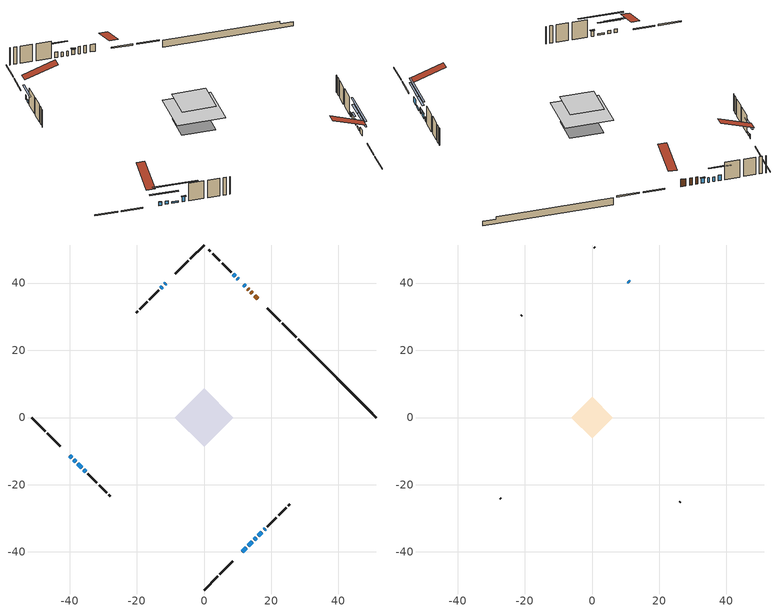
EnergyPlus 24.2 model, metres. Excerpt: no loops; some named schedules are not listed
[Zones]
conditioned space
 floor adiabatic (AdiabaticFloorConstruction): -8.69,0 0,8.69 8.69,0 0,-8.69 z3.05
 floor foundation (Slab1 construction): -5.82,0.22 -0.22,5.82 5.82,-0.22 0.22,-5.82 z-1.37
 wall outside (RimJoist1 construction): 0,-51.33 4.05,-47.27 / -51.33,0 -47.27,-4.05 / 0,51.33 -4.05,47.27 / 27.39,23.93 23.34,27.99 z0.61:0.91
 wall outside (RimJoist2 construction): 4.71,-46.62 8.55,-42.78 / -46.62,-4.71 -42.78,-8.55 / -4.71,46.62 -8.55,42.78 / 22.68,28.65 18.84,32.49 z0.61:0.91
 wall outside (AdiabaticWallConstruction 1): 15.95,35.38 15.04,36.29 / 14.38,36.95 13.93,37.4 / 13.27,38.06 12.96,38.36 z0.61:2.64
 wall outside (AdiabaticWallConstruction): 12.31,39.02 11.79,39.54 / 15.02,-36.31 15.54,-35.79 / 16.2,-35.13 17.24,-34.09 / -35.76,-15.57 -35.24,-16.09 z0.61:2.03; 11.44,-39.89 12.56,-38.77 / 9.27,42.06 8.76,42.57 z0.61:2.11; -39.89,-11.44 -39.38,-11.95 z0.61:1.6; -38.73,-12.6 -38.22,-13.1 z0.61:1.5; -11.44,39.89 -11.72,39.61 / 17.9,-33.43 18.17,-33.15 / 10.2,41.13 9.92,41.41 z0.61:1.83; 13.21,-38.12 14.36,-36.96 / -37.57,-13.76 -36.42,-14.91 z0.61:1.09; -12.37,38.95 -12.88,38.45 z0.61:1.4
 wall outside (Wall1 construction): 18.83,-32.5 21.56,-29.77 / -34.58,-16.75 -31.85,-19.48 / -13.53,37.79 -16.27,35.06 / 8.11,43.22 5.37,45.95 z0.61:5.49
 wall outside (Wall2 construction): 22.22,-29.11 24.4,-26.93 / -31.19,-20.14 -29.01,-22.32 / -16.92,34.41 -19.1,32.22 / 4.72,46.61 2.54,48.79 z0.61:5.49
 wall outside (Wall3 construction): 25.06,-26.27 25.53,-25.8 / -28.35,-22.97 -27.89,-23.44 / -19.76,31.57 -20.23,31.1 / 1.88,49.45 1.41,49.92 z0.61:5.49
 wall foundation (FoundationWall1 construction): 28.05,23.28,-1.37 28.05,23.28,0.61 49,2.33,0.61 49,2.33,-0.13 51.33,0,-0.13 51.33,0,-1.37
 window (WindowConstruction): 12.31,39.02 11.79,39.54 z0.61:2.03
 window (WindowConstruction 6): 11.44,-39.89 12.55,-38.77 z0.61:2.11
 window (WindowConstruction 7): -39.89,-11.44 -39.38,-11.94 z0.61:1.6
 window (WindowConstruction 8): -38.73,-12.6 -38.22,-13.1 z0.61:1.5
 window (WindowConstruction 11): -11.44,39.89 -11.72,39.61 z0.61:1.83
 window (WindowConstruction 12): 13.21,-38.12 14.36,-36.97 z0.61:1.09
 window (WindowConstruction 13): -37.57,-13.76 -36.42,-14.91 z0.61:1.09
 window (WindowConstruction 1): 15.02,-36.31 15.54,-35.79 z0.61:2.03
 window (WindowConstruction 2): 16.2,-35.13 17.24,-34.09 z0.61:2.03
 window (WindowConstruction 3): -35.76,-15.57 -35.24,-16.09 z0.61:2.03
 window (WindowConstruction 9): 17.9,-33.43 18.17,-33.15 z0.61:1.83
 window (WindowConstruction 10): 10.2,41.13 9.92,41.41 z0.61:1.83
 window (WindowConstruction 4): 9.26,42.06 8.76,42.57 z0.61:2.11
 window (WindowConstruction 5): -12.38,38.95 -12.88,38.45 z0.61:1.4
 door (Door): 15.95,35.38 15.04,36.29 z0.61:2.64
 door (Door 1): 14.38,36.95 13.93,37.4 z0.61:2.64
 door (Door 2): 13.27,38.06 12.96,38.36 z0.61:2.64
 ceiling adiabatic (AdiabaticFloorConstruction): 0,-8.69 8.69,0 0,8.69 -8.69,0 z3.05
attic - vented
 floor to conditioned space (Floor1 construction Reversed): -6.14,0 0,6.14 6.14,0 0,-6.14 z5.49
 wall outside (AdiabaticWallConstruction): 11.13,40.2 10.85,40.48 z0.61:1.83
 wall outside (Wall4 construction): 26.18,-25.15 26.28,-25.05 / -27.23,-24.1 -27.13,-24.2 / -20.89,30.44 -20.98,30.35 / 0.75,50.57 0.66,50.67 z0.61:5.49
 window (WindowConstruction 14): 11.13,40.2 10.85,40.47 z0.61:1.83
 roof outside (Roof1 construction): 10.79,-40.54,5.49 4.8,-34.56,8.31 3.23,-36.14,8.31 9.21,-42.12,5.49; -40.54,-10.79,5.49 -34.56,-4.8,8.31 -36.14,-3.23,8.31 -42.12,-9.21,5.49; -10.79,40.54,5.49 -4.8,34.56,8.31 -3.23,36.14,8.31 -9.21,42.12,5.49; 16.61,34.72,5.49 10.63,28.74,8.31 12.2,27.16,8.31 18.18,33.14,5.49
shading: 11.64,39.68 12.45,38.88 12.74,39.17 11.93,39.98 z2.23; 14.34,-36.99 9.66,-41.67 9.95,-41.96 14.63,-37.28 z4.63; -37.6,-13.73 -41.67,-9.66 -41.96,-9.95 -37.89,-14.02 z4.12; -36.44,-14.89 -40.51,-10.82 -40.8,-11.11 -36.73,-15.18 z4.02; 17.85,-33.48 9.73,-41.6 10.02,-41.89 18.14,-33.77 z6.02; -32.93,-18.4 -41.05,-10.28 -41.34,-10.57 -33.22,-18.69 z6.02; 17.32,-34 13.24,-38.09 13.53,-38.38 17.61,-34.3 z4.55; 17.38,-33.94 16.06,-35.27 16.35,-35.56 17.67,-34.24 z2.23; -35.1,-16.23 -35.9,-15.43 -36.19,-15.72 -35.39,-16.52 z2.23; 6.98,44.35 11.05,40.28 11.34,40.57 7.27,44.64 z4.63; -14.66,36.67 -10.59,40.74 -10.88,41.03 -14.95,36.96 z3.92
[Building]
Building 1: Terrain=Suburbs
[Site:Location]
Quebec Intl AP_QC: Latitude {deg}=46.8; Longitude {deg}=-71.38; Time Zone {hr}=-5; Elevation {m}=74; Keep Site Location Information=Yes
[Site:GroundTemperature:Shallow]
0.0108218, -2.24938, -2.43038, -1.3578, 2.94801, 7.23376, 10.9493, 13.303, 13.5029, 11.5886, 7.96783, 3.81355
[Site:WaterMainsTemperature]
Calculation Method=Schedule; Temperature Schedule=mains temperature schedule
[Material] Roughness=Rough; Thermal Absorptance=0.9
Name | Thickness {m} | Conductivity {W/m-K} | Density {kg/m3} | Specific Heat {J/kg-K} | Solar Absorptance | Visible Absorptance
asphalt or fiberglass shingles | 0.00635 | 0.162714 | 1121.4 | 1465.45 | 0.4 | 0.4
ceiling loosefill ins | 0.0846667 | 0.0480833 | 16.02 | 1046.75 | 0.7 | 0.7
ceiling stud and cavity | 0.1397 | 0.090983 | 65.682 | 1177.47 | 0.7 | 0.7
concrete 4.0 in. | 0.1016 | 1.803125 | 2242.8 | 837.4 | 0.7 | 0.7
concrete 8.0 in. | 0.2032 | 1.803125 | 2242.8 | 837.4 | 0.7 | 0.7
door material | 0.04445 | 0.0451087 | 512.64 | 1214.23 | 0.7 | 0.7
floor covering | 0.0127 | 0.0433444 | 54.468 | 1339.84 | 0.6 | 0.6
floor rigid ins; wall rigid ins | 0.512978 | 0.029427 | 32.04 | 1214.23 | 0.7 | 0.7
floor stud and cavity | 0.1397 | 1.75129 | 37.0049 | 1207.88 | 0.7 | 0.7
furniture material conditioned space 1 | 0.1524 | 0.115458 | 640.8 | 1214.23 | 0.6 | 0.6
gypsum board | 0.0127 | 0.160291 | 801 | 837.4 | 0.6 | 0.6
gypsum board 1 | 0.0127 | 0.160291 | 801 | 837.4 | 0.7 | 0.7
osb sheathing 0.5 in. | 0.0127 | 0.115458 | 512.64 | 1214.23 | 0.7 | 0.7
osb sheathing 0.75 in. | 0.01905 | 0.115458 | 512.64 | 1214.23 | 0.7 | 0.7
osb sheathing 2.0 in. | 0.0508 | 0.115458 | 512.64 | 1214.23 | 0.7 | 0.7
rim joist rigid ins | 0.051816 | 0.029427 | 32.04 | 1214.23 | 0.7 | 0.7
rim joist stud and cavity | 0.0508 | 0.0454632 | 125.044 | 1163.47 | 0.6 | 0.6
rim joist stud and cavity 1 | 0.0508 | 0.0407728 | 125.044 | 1163.47 | 0.6 | 0.6
wall stud and cavity | 0.1397 | 0.0965188 | 139.0536 | 1170.24 | 0.7 | 0.7
wall stud and cavity 1 | 0.1397 | 0.0966364 | 139.0536 | 1170.24 | 0.7 | 0.7
wall stud and cavity 2 | 0.1397 | 0.103037 | 139.0536 | 1170.24 | 0.7 | 0.7
wall stud and cavity 3 | 0.0889 | 6.1454 | 50.32683 | 1063.81 | 0.6 | 0.6
wall stud and cavity 4 | 0.0889 | 0.380278 | 52.3479 | 1209.89 | 0.7 | 0.7
wall stud and cavity 5 | 0.0889 | 0.391764 | 83.0341 | 1211.67 | 0.7 | 0.7
wood siding | 0.0254 | 0.102417 | 544.68 | 1172.36 | 0.4 | 0.4
wood siding 1 | 0.00254 | 0.102417 | 544.68 | 1172.36 | 0.4 | 0.4
wood siding 2; wood siding 3; wood siding 4 | 0.0254 | 0.102417 | 544.68 | 1172.36 | 0.7 | 0.7
[WindowMaterial:SimpleGlazingSystem]
Name | U-Factor {W/m2-K} | Solar Heat Gain Coefficient
WindowMaterial | 2.779381 | 0.56
WindowMaterial 1 | 2.76916 | 0.51
WindowMaterial 2 | 2.78165 | 0.57
WindowMaterial 3 | 2.77314 | 0.53
WindowMaterial 4 | 2.77143 | 0.52
WindowMaterial 5 | 3.04568 | 0.44
WindowMaterial 6 | 3.05533 | 0.41
[Construction]
AdiabaticFloorConstruction: floor stud and cavity, floor rigid ins, osb sheathing 0.75 in., floor covering
AdiabaticWallConstruction: wood siding 3, wall rigid ins, wall stud and cavity 4, gypsum board
AdiabaticWallConstruction 1: wood siding 4, wall rigid ins, wall stud and cavity 4, gypsum board
Door; Door 1; Door 2: door material
Floor1 construction Reversed: gypsum board, ceiling stud and cavity, ceiling loosefill ins
FoundationWall1 construction: concrete 8.0 in., gypsum board 1
furniture construction conditioned space 1: furniture material conditioned space 1
PartitionWallConstruction: gypsum board, wall stud and cavity 5, gypsum board
RimJoist1 construction: wood siding 2, osb sheathing 2.0 in., rim joist stud and cavity
RimJoist2 construction: wood siding 2, rim joist rigid ins, osb sheathing 2.0 in., rim joist stud and cavity 1
Roof1 construction: asphalt or fiberglass shingles
Slab1 construction: concrete 4.0 in.
Wall1 construction: wood siding, osb sheathing 0.5 in., wall stud and cavity, gypsum board
Wall2 construction: wood siding, osb sheathing 0.5 in., wall stud and cavity 1, gypsum board
Wall3 construction: wood siding, osb sheathing 0.5 in., wall stud and cavity 2, gypsum board
Wall4 construction: wood siding 1, wall stud and cavity 3
WindowConstruction; WindowConstruction 1; WindowConstruction 2; WindowConstruction 3; WindowConstruction 4: WindowMaterial
WindowConstruction 10; WindowConstruction 11; WindowConstruction 14; WindowConstruction 9: WindowMaterial 5
WindowConstruction 12; WindowConstruction 13: WindowMaterial 6
WindowConstruction 5: WindowMaterial 1
WindowConstruction 6: WindowMaterial 2
WindowConstruction 7: WindowMaterial 3
WindowConstruction 8: WindowMaterial 4
[Zone] Multiplier=1; Part of Total Floor Area=Yes
Name | Volume {m3}
attic - vented | 34.5344
conditioned space | 516.2
[Space]
Name | Zone | Volume {m3}
attic - vented 1 | attic - vented | 34.5344
conditioned space 1 | conditioned space | 516.2
[ZoneInfiltration:EffectiveLeakageArea]
infil attic - vented 1: Zone or Space=attic - vented 1; Schedule=Always On Discrete; Effective Air Leakage Area {cm2}=2785.48; Stack Coefficient=0.000535326; Wind Coefficient=1.56325e-05
[ZoneMixing]
whole house fan mix: Zone or Space=attic - vented; Schedule=Always On Continuous; Design Flow Rate Calculation Method=Flow/Zone; Design Flow Rate {m3/s}=0; Source Zone or Space=conditioned space
[SurfaceProperty:ExposedFoundationPerimeter]
Slab1: Exposed Perimeter Calculation Method=TotalExposedPerimeter; Total Exposed Perimeter {m}=32.919
[InternalMass] Zone or ZoneList=conditioned space; Space or SpaceList=conditioned space 1
Name | Construction | Surface Area {m2}
furniture mass conditioned space 1 | furniture construction conditioned space 1 | 87.4118
partition wall mass | PartitionWallConstruction | 218.53
[Lights]
interior lighting: Zone or ZoneList or Space or SpaceList=conditioned space 1; Schedule=interior lighting schedule; Design Level Calculation Method=LightingLevel; Lighting Level {W}=343.2; Return Air Fraction=0; Fraction Radiant=0.6; Fraction Visible=0.2; Fraction Replaceable=1
[People]
occupants: Zone or ZoneList or Space or SpaceList=conditioned space 1; Number of People Schedule=occupants schedule; Number of People Calculation Method=People; Number of People=3; Fraction Radiant=0.314171; Sensible Heat Fraction=0.56303; Activity Level Schedule=occupants activity schedule; Carbon Dioxide Generation Rate {m3/s-W}=0; Enable ASHRAE 55 Comfort Warnings=No; Mean Radiant Temperature Calculation Type=EnclosureAveraged
[ElectricEquipment] Zone or ZoneList or Space or SpaceList=conditioned space 1; Design Level Calculation Method=EquipmentLevel
Name | Schedule | Design Level {W} | Fraction Latent | Fraction Radiant | Fraction Lost
clothes dryer | clothes dryer schedule | 140.772 | 0.015 | 0.081 | 0.85
clothes washer | clothes washer schedule | 32.1985 | 0.03 | 0.162 | 0.7
cooking range | cooking range schedule | 215.147 | 0.08 | 0.432 | 0.2
dishwasher | dishwasher schedule | 66.8632 | 0.3 | 0.18 | 0.4
fridge | fridge schedule | 72.9452 | 0 | 0.6 | 0
mech vent house fan | mech vent house fan schedule | 0 | 0 | 0 | 1
mech vent house fan cfis | mech vent house fan cfis schedule | 0 | 0 | 0 | 0
mech vent range fan 0 | mech vent range fan 0 schedule | 57 | 0 | 0 | 1
misc plug loads | misc plug loads schedule | 494.7 | 0.045 | 0.513 | 0.1
whole house fan | Always On Discrete | 0 | 0 | 0 | 1
[OtherEquipment] Zone or ZoneList or Space or SpaceList=conditioned space 1; Design Level Calculation Method=EquipmentLevel
Name | Fuel Type | Schedule | Design Level {W} | Fraction Latent | Fraction Radiant | Fraction Lost
clothes dryer 1 | Electricity | clothes dryer schedule | 0 | 0.015 | 0.081 | 0.85
cooking range 1 | Electricity | cooking range schedule | 0 | 0.08 | 0.432 | 0.2
general water use latent | None | general water use schedule | 62.594 | 1 | 0 | 0
general water use sensible | None | general water use schedule | -61.6891 | 0 | 0.6 | 0
mech vent house fan latent load | None | Always On Discrete | 0 | 1 | 0 | 0
mech vent house fan sensible load | None | Always On Discrete | 0 | 0 | 0 | 0
water heater energy adjustment1 | Electricity | Always On Discrete | 0.01 | 0 | 0 | 1
[ZoneInfiltration:DesignFlowRate] Zone or ZoneList or Space or SpaceList=conditioned space 1; Schedule=Always On Discrete; Design Flow Rate Calculation Method=Flow/Zone; Design Flow Rate {m3/s}=0
infil flow; natural vent flow; whole house fan flow
[Foundation:Kiva]
Foundation Kiva 1: Initial Indoor Air Temperature {C}=18; Wall Height Above Grade {m}=0.609996; Wall Depth Below Slab {m}=0.2032
[Foundation:Kiva:Settings]
Soil Conductivity {W/m-K}=0.849921; Soil Density {kg/m3}=1842.3; Soil Specific Heat {J/kg-K}=418.7; Ground Solar Absorptivity=0.9; Ground Thermal Absorptivity=0.9; Ground Surface Roughness {m}=0.03; Far-Field Width {m}=40; Deep-Ground Boundary Condition=ZeroFlux; Deep-Ground Depth {m}=40; Minimum Cell Dimension {m}=0.2; Maximum Cell Growth Coefficient=3; Simulation Timestep=Timestep
[Exterior:Lights]
exterior lighting: Schedule=exterior lighting schedule; Design Level {W}=75.6
[Schedule:Constant]
Name | Hourly Value
Always On Continuous; mech vent house fan schedule; mech vent house fan cfis schedule; Always On Discrete | 1
occupants activity schedule | 117.228
fridge schedule | 0
[Schedule:Week:Daily]
interior lighting schedule Week Rule - Jan1-Jan27: interior lighting schedule day, interior lighting schedule day, interior lighting schedule day, interior lighting schedule day, interior lighting schedule day, interior lighting schedule day, interior lighting schedule day, interior lighting schedule default day, interior lighting schedule default day, interior lighting schedule default day, interior lighting schedule default day, interior lighting schedule default day
interior lighting schedule Week Rule - Jan28-Feb3: interior lighting schedule day, interior lighting schedule day, interior lighting schedule day, interior lighting schedule day, interior lighting schedule day 1, interior lighting schedule day 1, interior lighting schedule day 1, interior lighting schedule default day, interior lighting schedule default day, interior lighting schedule default day, interior lighting schedule default day, interior lighting schedule default day
interior lighting schedule Week Rule - Feb4-Feb24: interior lighting schedule day 1, interior lighting schedule day 1, interior lighting schedule day 1, interior lighting schedule day 1, interior lighting schedule day 1, interior lighting schedule day 1, interior lighting schedule day 1, interior lighting schedule default day, interior lighting schedule default day, interior lighting schedule default day, interior lighting schedule default day, interior lighting schedule default day
interior lighting schedule Week Rule - Feb25-Mar3: interior lighting schedule day 1, interior lighting schedule day 1, interior lighting schedule day 1, interior lighting schedule day 1, interior lighting schedule day 2, interior lighting schedule day 2, interior lighting schedule day 2, interior lighting schedule default day, interior lighting schedule default day, interior lighting schedule default day, interior lighting schedule default day, interior lighting schedule default day
interior lighting schedule Week Rule - Mar4-Mar31: interior lighting schedule day 2, interior lighting schedule day 2, interior lighting schedule day 2, interior lighting schedule day 2, interior lighting schedule day 2, interior lighting schedule day 2, interior lighting schedule day 2, interior lighting schedule default day, interior lighting schedule default day, interior lighting schedule default day, interior lighting schedule default day, interior lighting schedule default day
interior lighting schedule Week Rule - Apr1-Apr28: interior lighting schedule day 3, interior lighting schedule day 3, interior lighting schedule day 3, interior lighting schedule day 3, interior lighting schedule day 3, interior lighting schedule day 3, interior lighting schedule day 3, interior lighting schedule default day, interior lighting schedule default day, interior lighting schedule default day, interior lighting schedule default day, interior lighting schedule default day
interior lighting schedule Week Rule - Apr29-May5: interior lighting schedule day 3, interior lighting schedule day 3, interior lighting schedule day 4, interior lighting schedule day 4, interior lighting schedule day 4, interior lighting schedule day 4, interior lighting schedule day 4, interior lighting schedule default day, interior lighting schedule default day, interior lighting schedule default day, interior lighting schedule default day, interior lighting schedule default day
interior lighting schedule Week Rule - May6-May26: interior lighting schedule day 4, interior lighting schedule day 4, interior lighting schedule day 4, interior lighting schedule day 4, interior lighting schedule day 4, interior lighting schedule day 4, interior lighting schedule day 4, interior lighting schedule default day, interior lighting schedule default day, interior lighting schedule default day, interior lighting schedule default day, interior lighting schedule default day
interior lighting schedule Week Rule - May27-Jun2: interior lighting schedule day 4, interior lighting schedule day 4, interior lighting schedule day 4, interior lighting schedule day 4, interior lighting schedule day 4, interior lighting schedule day 5, interior lighting schedule day 5, interior lighting schedule default day, interior lighting schedule default day, interior lighting schedule default day, interior lighting schedule default day, interior lighting schedule default day
interior lighting schedule Week Rule - Jun3-Jun30: interior lighting schedule day 5, interior lighting schedule day 5, interior lighting schedule day 5, interior lighting schedule day 5, interior lighting schedule day 5, interior lighting schedule day 5, interior lighting schedule day 5, interior lighting schedule default day, interior lighting schedule default day, interior lighting schedule default day, interior lighting schedule default day, interior lighting schedule default day
interior lighting schedule Week Rule - Jul1-Jul28: interior lighting schedule day 6, interior lighting schedule day 6, interior lighting schedule day 6, interior lighting schedule day 6, interior lighting schedule day 6, interior lighting schedule day 6, interior lighting schedule day 6, interior lighting schedule default day, interior lighting schedule default day, interior lighting schedule default day, interior lighting schedule default day, interior lighting schedule default day
interior lighting schedule Week Rule - Jul29-Aug4: interior lighting schedule day 6, interior lighting schedule day 6, interior lighting schedule day 6, interior lighting schedule day 7, interior lighting schedule day 7, interior lighting schedule day 7, interior lighting schedule day 7, interior lighting schedule default day, interior lighting schedule default day, interior lighting schedule default day, interior lighting schedule default day, interior lighting schedule default day
interior lighting schedule Week Rule - Aug5-Aug25: interior lighting schedule day 7, interior lighting schedule day 7, interior lighting schedule day 7, interior lighting schedule day 7, interior lighting schedule day 7, interior lighting schedule day 7, interior lighting schedule day 7, interior lighting schedule default day, interior lighting schedule default day, interior lighting schedule default day, interior lighting schedule default day, interior lighting schedule default day
interior lighting schedule Week Rule - Aug26-Sep1: interior lighting schedule day 7, interior lighting schedule day 7, interior lighting schedule day 7, interior lighting schedule day 7, interior lighting schedule day 7, interior lighting schedule day 7, interior lighting schedule day 8, interior lighting schedule default day, interior lighting schedule default day, interior lighting schedule default day, interior lighting schedule default day, interior lighting schedule default day
interior lighting schedule Week Rule - Sep2-Sep29: interior lighting schedule day 8, interior lighting schedule day 8, interior lighting schedule day 8, interior lighting schedule day 8, interior lighting schedule day 8, interior lighting schedule day 8, interior lighting schedule day 8, interior lighting schedule default day, interior lighting schedule default day, interior lighting schedule default day, interior lighting schedule default day, interior lighting schedule default day
interior lighting schedule Week Rule - Sep30-Oct6: interior lighting schedule day 8, interior lighting schedule day 9, interior lighting schedule day 9, interior lighting schedule day 9, interior lighting schedule day 9, interior lighting schedule day 9, interior lighting schedule day 9, interior lighting schedule default day, interior lighting schedule default day, interior lighting schedule default day, interior lighting schedule default day, interior lighting schedule default day
interior lighting schedule Week Rule - Oct7-Oct27: interior lighting schedule day 9, interior lighting schedule day 9, interior lighting schedule day 9, interior lighting schedule day 9, interior lighting schedule day 9, interior lighting schedule day 9, interior lighting schedule day 9, interior lighting schedule default day, interior lighting schedule default day, interior lighting schedule default day, interior lighting schedule default day, interior lighting schedule default day
interior lighting schedule Week Rule - Oct28-Nov3: interior lighting schedule day 9, interior lighting schedule day 9, interior lighting schedule day 9, interior lighting schedule day 9, interior lighting schedule day 10, interior lighting schedule day 10, interior lighting schedule day 10, interior lighting schedule default day, interior lighting schedule default day, interior lighting schedule default day, interior lighting schedule default day, interior lighting schedule default day
interior lighting schedule Week Rule - Nov4-Nov24: interior lighting schedule day 10, interior lighting schedule day 10, interior lighting schedule day 10, interior lighting schedule day 10, interior lighting schedule day 10, interior lighting schedule day 10, interior lighting schedule day 10, interior lighting schedule default day, interior lighting schedule default day, interior lighting schedule default day, interior lighting schedule default day, interior lighting schedule default day
interior lighting schedule Week Rule - Nov25-Dec1: interior lighting schedule day 10, interior lighting schedule day 10, interior lighting schedule day 10, interior lighting schedule day 10, interior lighting schedule day 10, interior lighting schedule day 10, interior lighting schedule day 11, interior lighting schedule default day, interior lighting schedule default day, interior lighting schedule default day, interior lighting schedule default day, interior lighting schedule default day
interior lighting schedule Week Rule - Dec2-Dec31: interior lighting schedule day 11, interior lighting schedule day 11, interior lighting schedule day 11, interior lighting schedule day 11, interior lighting schedule day 11, interior lighting schedule day 11, interior lighting schedule day 11, interior lighting schedule default day, interior lighting schedule default day, interior lighting schedule default day, interior lighting schedule default day, interior lighting schedule default day
occupants schedule Week Rule - Jan1-Dec31: occupants schedule day, occupants schedule day, occupants schedule day, occupants schedule day, occupants schedule day, occupants schedule day, occupants schedule day, occupants schedule default day, occupants schedule default day, occupants schedule default day, occupants schedule default day, occupants schedule default day
clothes dryer schedule Week Rule - Jan1-Dec31: clothes dryer schedule day, clothes dryer schedule day, clothes dryer schedule day, clothes dryer schedule day, clothes dryer schedule day, clothes dryer schedule day, clothes dryer schedule day, clothes dryer schedule default day, clothes dryer schedule default day, clothes dryer schedule default day, clothes dryer schedule default day, clothes dryer schedule default day
clothes washer schedule Week Rule - Jan1-Dec31: clothes washer schedule day, clothes washer schedule day, clothes washer schedule day, clothes washer schedule day, clothes washer schedule day, clothes washer schedule day, clothes washer schedule day, clothes washer schedule default day, clothes washer schedule default day, clothes washer schedule default day, clothes washer schedule default day, clothes washer schedule default day
cooking range schedule Week Rule - Jan1-Dec31: cooking range schedule day, cooking range schedule day, cooking range schedule day, cooking range schedule day, cooking range schedule day, cooking range schedule day, cooking range schedule day, cooking range schedule default day, cooking range schedule default day, cooking range schedule default day, cooking range schedule default day, cooking range schedule default day
dishwasher schedule Week Rule - Jan1-Dec31: dishwasher schedule day, dishwasher schedule day, dishwasher schedule day, dishwasher schedule day, dishwasher schedule day, dishwasher schedule day, dishwasher schedule day, dishwasher schedule default day, dishwasher schedule default day, dishwasher schedule default day, dishwasher schedule default day, dishwasher schedule default day
mech vent range fan 0 schedule Week Rule - Jan1-Dec31: mech vent range fan 0 schedule day, mech vent range fan 0 schedule day, mech vent range fan 0 schedule day, mech vent range fan 0 schedule day, mech vent range fan 0 schedule day, mech vent range fan 0 schedule day, mech vent range fan 0 schedule day, mech vent range fan 0 schedule default day, mech vent range fan 0 schedule default day, mech vent range fan 0 schedule default day, mech vent range fan 0 schedule default day, mech vent range fan 0 schedule default day
misc plug loads schedule Week Rule - Jan1-Dec31: misc plug loads schedule day, misc plug loads schedule day, misc plug loads schedule day, misc plug loads schedule day, misc plug loads schedule day, misc plug loads schedule day, misc plug loads schedule day, misc plug loads schedule default day, misc plug loads schedule default day, misc plug loads schedule default day, misc plug loads schedule default day, misc plug loads schedule default day
general water use schedule Week Rule - Jan1-Dec31: general water use schedule day, general water use schedule day, general water use schedule day, general water use schedule day, general water use schedule day, general water use schedule day, general water use schedule day, general water use schedule default day, general water use schedule default day, general water use schedule default day, general water use schedule default day, general water use schedule default day
exterior lighting schedule Week Rule - Jan1-Jan27: exterior lighting schedule day, exterior lighting schedule day, exterior lighting schedule day, exterior lighting schedule day, exterior lighting schedule day, exterior lighting schedule day, exterior lighting schedule day, exterior lighting schedule default day, exterior lighting schedule default day, exterior lighting schedule default day, exterior lighting schedule default day, exterior lighting schedule default day
exterior lighting schedule Week Rule - Jan28-Feb3: exterior lighting schedule day, exterior lighting schedule day, exterior lighting schedule day, exterior lighting schedule day, exterior lighting schedule day 1, exterior lighting schedule day 1, exterior lighting schedule day 1, exterior lighting schedule default day, exterior lighting schedule default day, exterior lighting schedule default day, exterior lighting schedule default day, exterior lighting schedule default day
exterior lighting schedule Week Rule - Feb4-Feb24: exterior lighting schedule day 1, exterior lighting schedule day 1, exterior lighting schedule day 1, exterior lighting schedule day 1, exterior lighting schedule day 1, exterior lighting schedule day 1, exterior lighting schedule day 1, exterior lighting schedule default day, exterior lighting schedule default day, exterior lighting schedule default day, exterior lighting schedule default day, exterior lighting schedule default day
exterior lighting schedule Week Rule - Feb25-Mar3: exterior lighting schedule day 1, exterior lighting schedule day 1, exterior lighting schedule day 1, exterior lighting schedule day 1, exterior lighting schedule day 2, exterior lighting schedule day 2, exterior lighting schedule day 2, exterior lighting schedule default day, exterior lighting schedule default day, exterior lighting schedule default day, exterior lighting schedule default day, exterior lighting schedule default day
exterior lighting schedule Week Rule - Mar4-Mar31: exterior lighting schedule day 2, exterior lighting schedule day 2, exterior lighting schedule day 2, exterior lighting schedule day 2, exterior lighting schedule day 2, exterior lighting schedule day 2, exterior lighting schedule day 2, exterior lighting schedule default day, exterior lighting schedule default day, exterior lighting schedule default day, exterior lighting schedule default day, exterior lighting schedule default day
exterior lighting schedule Week Rule - Apr1-Apr28: exterior lighting schedule day 3, exterior lighting schedule day 3, exterior lighting schedule day 3, exterior lighting schedule day 3, exterior lighting schedule day 3, exterior lighting schedule day 3, exterior lighting schedule day 3, exterior lighting schedule default day, exterior lighting schedule default day, exterior lighting schedule default day, exterior lighting schedule default day, exterior lighting schedule default day
exterior lighting schedule Week Rule - Apr29-May5: exterior lighting schedule day 3, exterior lighting schedule day 3, exterior lighting schedule day 4, exterior lighting schedule day 4, exterior lighting schedule day 4, exterior lighting schedule day 4, exterior lighting schedule day 4, exterior lighting schedule default day, exterior lighting schedule default day, exterior lighting schedule default day, exterior lighting schedule default day, exterior lighting schedule default day
exterior lighting schedule Week Rule - May6-May26: exterior lighting schedule day 4, exterior lighting schedule day 4, exterior lighting schedule day 4, exterior lighting schedule day 4, exterior lighting schedule day 4, exterior lighting schedule day 4, exterior lighting schedule day 4, exterior lighting schedule default day, exterior lighting schedule default day, exterior lighting schedule default day, exterior lighting schedule default day, exterior lighting schedule default day
exterior lighting schedule Week Rule - May27-Jun2: exterior lighting schedule day 4, exterior lighting schedule day 4, exterior lighting schedule day 4, exterior lighting schedule day 4, exterior lighting schedule day 4, exterior lighting schedule day 5, exterior lighting schedule day 5, exterior lighting schedule default day, exterior lighting schedule default day, exterior lighting schedule default day, exterior lighting schedule default day, exterior lighting schedule default day
exterior lighting schedule Week Rule - Jun3-Jun30: exterior lighting schedule day 5, exterior lighting schedule day 5, exterior lighting schedule day 5, exterior lighting schedule day 5, exterior lighting schedule day 5, exterior lighting schedule day 5, exterior lighting schedule day 5, exterior lighting schedule default day, exterior lighting schedule default day, exterior lighting schedule default day, exterior lighting schedule default day, exterior lighting schedule default day
exterior lighting schedule Week Rule - Jul1-Jul28: exterior lighting schedule day 6, exterior lighting schedule day 6, exterior lighting schedule day 6, exterior lighting schedule day 6, exterior lighting schedule day 6, exterior lighting schedule day 6, exterior lighting schedule day 6, exterior lighting schedule default day, exterior lighting schedule default day, exterior lighting schedule default day, exterior lighting schedule default day, exterior lighting schedule default day
exterior lighting schedule Week Rule - Jul29-Aug4: exterior lighting schedule day 6, exterior lighting schedule day 6, exterior lighting schedule day 6, exterior lighting schedule day 7, exterior lighting schedule day 7, exterior lighting schedule day 7, exterior lighting schedule day 7, exterior lighting schedule default day, exterior lighting schedule default day, exterior lighting schedule default day, exterior lighting schedule default day, exterior lighting schedule default day
exterior lighting schedule Week Rule - Aug5-Aug25: exterior lighting schedule day 7, exterior lighting schedule day 7, exterior lighting schedule day 7, exterior lighting schedule day 7, exterior lighting schedule day 7, exterior lighting schedule day 7, exterior lighting schedule day 7, exterior lighting schedule default day, exterior lighting schedule default day, exterior lighting schedule default day, exterior lighting schedule default day, exterior lighting schedule default day
exterior lighting schedule Week Rule - Aug26-Sep1: exterior lighting schedule day 7, exterior lighting schedule day 7, exterior lighting schedule day 7, exterior lighting schedule day 7, exterior lighting schedule day 7, exterior lighting schedule day 7, exterior lighting schedule day 8, exterior lighting schedule default day, exterior lighting schedule default day, exterior lighting schedule default day, exterior lighting schedule default day, exterior lighting schedule default day
exterior lighting schedule Week Rule - Sep2-Sep29: exterior lighting schedule day 8, exterior lighting schedule day 8, exterior lighting schedule day 8, exterior lighting schedule day 8, exterior lighting schedule day 8, exterior lighting schedule day 8, exterior lighting schedule day 8, exterior lighting schedule default day, exterior lighting schedule default day, exterior lighting schedule default day, exterior lighting schedule default day, exterior lighting schedule default day
exterior lighting schedule Week Rule - Sep30-Oct6: exterior lighting schedule day 8, exterior lighting schedule day 9, exterior lighting schedule day 9, exterior lighting schedule day 9, exterior lighting schedule day 9, exterior lighting schedule day 9, exterior lighting schedule day 9, exterior lighting schedule default day, exterior lighting schedule default day, exterior lighting schedule default day, exterior lighting schedule default day, exterior lighting schedule default day
exterior lighting schedule Week Rule - Oct7-Oct27: exterior lighting schedule day 9, exterior lighting schedule day 9, exterior lighting schedule day 9, exterior lighting schedule day 9, exterior lighting schedule day 9, exterior lighting schedule day 9, exterior lighting schedule day 9, exterior lighting schedule default day, exterior lighting schedule default day, exterior lighting schedule default day, exterior lighting schedule default day, exterior lighting schedule default day
[Schedule:Year]
interior lighting schedule: interior lighting schedule Week Rule - Jan1-Jan27, 1, 1, 1, 27, interior lighting schedule Week Rule - Jan28-Feb3, 1, 28, 2, 3, interior lighting schedule Week Rule - Feb4-Feb24, 2, 4, 2, 24, interior lighting schedule Week Rule - Feb25-Mar3, 2, 25, 3, 3, interior lighting schedule Week Rule - Mar4-Mar31, 3, 4, 3, 31, interior lighting schedule Week Rule - Apr1-Apr28, 4, 1, 4, 28, interior lighting schedule Week Rule - Apr29-May5, 4, 29, 5, 5, interior lighting schedule Week Rule - May6-May26, 5, 6, 5, 26, interior lighting schedule Week Rule - May27-Jun2, 5, 27, 6, 2, interior lighting schedule Week Rule - Jun3-Jun30, 6, 3, 6, 30, interior lighting schedule Week Rule - Jul1-Jul28, 7, 1, 7, 28, interior lighting schedule Week Rule - Jul29-Aug4, 7, 29, 8, 4, interior lighting schedule Week Rule - Aug5-Aug25, 8, 5, 8, 25, interior lighting schedule Week Rule - Aug26-Sep1, 8, 26, 9, 1, interior lighting schedule Week Rule - Sep2-Sep29, 9, 2, 9, 29, interior lighting schedule Week Rule - Sep30-Oct6, 9, 30, 10, 6, interior lighting schedule Week Rule - Oct7-Oct27, 10, 7, 10, 27, interior lighting schedule Week Rule - Oct28-Nov3, 10, 28, 11, 3, interior lighting schedule Week Rule - Nov4-Nov24, 11, 4, 11, 24, interior lighting schedule Week Rule - Nov25-Dec1, 11, 25, 12, 1, interior lighting schedule Week Rule - Dec2-Dec31, 12, 2, 12, 31
occupants schedule: occupants schedule Week Rule - Jan1-Dec31, 1, 1, 12, 31
clothes dryer schedule: clothes dryer schedule Week Rule - Jan1-Dec31, 1, 1, 12, 31
clothes washer schedule: clothes washer schedule Week Rule - Jan1-Dec31, 1, 1, 12, 31
cooking range schedule: cooking range schedule Week Rule - Jan1-Dec31, 1, 1, 12, 31
dishwasher schedule: dishwasher schedule Week Rule - Jan1-Dec31, 1, 1, 12, 31
mech vent range fan 0 schedule: mech vent range fan 0 schedule Week Rule - Jan1-Dec31, 1, 1, 12, 31
misc plug loads schedule: misc plug loads schedule Week Rule - Jan1-Dec31, 1, 1, 12, 31
general water use schedule: general water use schedule Week Rule - Jan1-Dec31, 1, 1, 12, 31
exterior lighting schedule: exterior lighting schedule Week Rule - Jan1-Jan27, 1, 1, 1, 27, exterior lighting schedule Week Rule - Jan28-Feb3, 1, 28, 2, 3, exterior lighting schedule Week Rule - Feb4-Feb24, 2, 4, 2, 24, exterior lighting schedule Week Rule - Feb25-Mar3, 2, 25, 3, 3, exterior lighting schedule Week Rule - Mar4-Mar31, 3, 4, 3, 31, exterior lighting schedule Week Rule - Apr1-Apr28, 4, 1, 4, 28, exterior lighting schedule Week Rule - Apr29-May5, 4, 29, 5, 5, exterior lighting schedule Week Rule - May6-May26, 5, 6, 5, 26, exterior lighting schedule Week Rule - May27-Jun2, 5, 27, 6, 2, exterior lighting schedule Week Rule - Jun3-Jun30, 6, 3, 6, 30, exterior lighting schedule Week Rule - Jul1-Jul28, 7, 1, 7, 28, exterior lighting schedule Week Rule - Jul29-Aug4, 7, 29, 8, 4, exterior lighting schedule Week Rule - Aug5-Aug25, 8, 5, 8, 25, exterior lighting schedule Week Rule - Aug26-Sep1, 8, 26, 9, 1, exterior lighting schedule Week Rule - Sep2-Sep29, 9, 2, 9, 29, exterior lighting schedule Week Rule - Sep30-Oct6, 9, 30, 10, 6, exterior lighting schedule Week Rule - Oct7-Oct27, 10, 7, 10, 27, exterior lighting schedule Week Rule - Oct28-Nov3, 10, 28, 11, 3, exterior lighting schedule Week Rule - Nov4-Nov24, 11, 4, 11, 24, exterior lighting schedule Week Rule - Nov25-Dec1, 11, 25, 12, 1, exterior lighting schedule Week Rule - Dec2-Dec31, 12, 2, 12, 31
[Schedule:Compact]
mains temperature schedule: Through: 01/01, For: AllDays, Until: 24:00, 5.175, Through: 01/02, For: AllDays, Until: 24:00, 5.10167, Through: 01/03, For: AllDays, Until: 24:00, 5.02889, Through: 01/04, For: AllDays, Until: 24:00, 4.95778, Through: 01/05, For: AllDays, Until: 24:00, 4.88778, Through: 01/06, For: AllDays, Until: 24:00, 4.81833, Through: 01/07, For: AllDays, Until: 24:00, 4.75056, Through: 01/08, For: AllDays, Until: 24:00, 4.68389, Through: 01/09, For: AllDays, Until: 24:00, 4.61833, Through: 01/10, For: AllDays, Until: 24:00, 4.55389, Through: 01/11, For: AllDays, Until: 24:00, 4.49056, Through: 01/12, For: AllDays, Until: 24:00, 4.42889, Through: 01/13, For: AllDays, Until: 24:00, 4.36778, Through: 01/14, For: AllDays, Until: 24:00, 4.30889, Through: 01/15, For: AllDays, Until: 24:00, 4.25056, Through: 01/16, For: AllDays, Until: 24:00, 4.19389, Through: 01/17, For: AllDays, Until: 24:00, 4.13833, Through: 01/18, For: AllDays, Until: 24:00, 4.08444, Through: 01/19, For: AllDays, Until: 24:00, 4.03167, Through: 01/20, For: AllDays, Until: 24:00, 3.98056, Through: 01/21, For: AllDays, Until: 24:00, 3.93056, Through: 01/22, For: AllDays, Until: 24:00, 3.88222, Through: 01/23, For: AllDays, Until: 24:00, 3.835, Through: 01/24, For: AllDays, Until: 24:00, 3.78944, Through: 01/25, For: AllDays, Until: 24:00, 3.74556, Through: 01/26, For: AllDays, Until: 24:00, 3.70278, Through: 01/27, For: AllDays, Until: 24:00, 3.66167, Through: 01/28, For: AllDays, Until: 24:00, 3.62167, Through: 01/29, For: AllDays, Until: 24:00, 3.58389, Through: 01/30, For: AllDays, Until: 24:00, 3.54722, Through: 01/31, For: AllDays, Until: 24:00, 3.51167, Through: 02/01, For: AllDays, Until: 24:00, 3.47833, Through: 02/02, For: AllDays, Until: 24:00, 3.44611, Through: 02/03, For: AllDays, Until: 24:00, 3.41556, Through: 02/04, For: AllDays, Until: 24:00, 3.38667, Through: 02/05, For: AllDays, Until: 24:00, 3.35944, Through: 02/06, For: AllDays, Until: 24:00, 3.33389, Through: 02/07, For: AllDays, Until: 24:00, 3.30944, Through: 02/08, For: AllDays, Until: 24:00, 3.28667, Through: 02/09, For: AllDays, Until: 24:00, 3.26611, Through: 02/10, For: AllDays, Until: 24:00, 3.24667, Through: 02/11, For: AllDays, Until: 24:00, 3.22889, Through: 02/12, For: AllDays, Until: 24:00, 3.21278, Through: 02/13, For: AllDays, Until: 24:00, 3.19833, Through: 02/14, For: AllDays, Until: 24:00, 3.18556, Through: 02/15, For: AllDays, Until: 24:00, 3.17389, Through: 02/16, For: AllDays, Until: 24:00, 3.16444, Through: 02/17, For: AllDays, Until: 24:00, 3.15667, Through: 02/18, For: AllDays, Until: 24:00, 3.15056, Through: 02/19, For: AllDays, Until: 24:00, 3.14556, Through: 02/20, For: AllDays, Until: 24:00, 3.14278, Through: 02/21, For: AllDays, Until: 24:00, 3.14111, Through: 02/22, For: AllDays, Until: 24:00, 3.14167, Through: 02/23, For: AllDays, Until: 24:00, 3.14333, Through: 02/24, For: AllDays, Until: 24:00, 3.14722, Through: 02/25, For: AllDays, Until: 24:00, 3.15222, Through: 02/26, For: AllDays, Until: 24:00, 3.15944, Through: 02/27, For: AllDays, Until: 24:00, 3.16778, Through: 02/28, For: AllDays, Until: 24:00, 3.17778, Through: 03/01, For: AllDays, Until: 24:00, 3.18944, Through: 03/02, For: AllDays, Until: 24:00, 3.20333, Through: 03/03, For: AllDays, Until: 24:00, 3.21833, Through: 03/04, For: AllDays, Until: 24:00, 3.235, Through: 03/05, For: AllDays, Until: 24:00, 3.25333, Through: 03/06, For: AllDays, Until: 24:00, 3.27333, Through: 03/07, For: AllDays, Until: 24:00, 3.29444, Through: 03/08, For: AllDays, Until: 24:00, 3.31778, Through: 03/09, For: AllDays, Until: 24:00, 3.34222, Through: 03/10, For: AllDays, Until: 24:00, 3.36889, Through: 03/11, For: AllDays, Until: 24:00, 3.39667, Through: 03/12, For: AllDays, Until: 24:00, 3.42611, Through: 03/13, For: AllDays, Until: 24:00, 3.45722, Through: 03/14, For: AllDays, Until: 24:00, 3.49, Through: 03/15, For: AllDays, Until: 24:00, 3.52389, Through: 03/16, For: AllDays, Until: 24:00, 3.55944, Through: 03/17, For: AllDays, Until: 24:00, 3.59667, Through: 03/18, For: AllDays, Until: 24:00, 3.63556, Through: 03/19, For: AllDays, Until: 24:00, 3.67556, Through: 03/20, For: AllDays, Until: 24:00, 3.71722, Through: 03/21, For: AllDays, Until: 24:00, 3.76056, Through: 03/22, For: AllDays, Until: 24:00, 3.80556, Through: 03/23, For: AllDays, Until: 24:00, 3.85111, Through: 03/24, For: AllDays, Until: 24:00, 3.89889, Through: 03/25, For: AllDays, Until: 24:00, 3.94778, Through: 03/26, For: AllDays, Until: 24:00, 3.99833, Through: 03/27, For: AllDays, Until: 24:00, 4.05, Through: 03/28, For: AllDays, Until: 24:00, 4.10333, Through: 03/29, For: AllDays, Until: 24:00, 4.15778, Through: 03/30, For: AllDays, Until: 24:00, 4.21333, Through: 03/31, For: AllDays, Until: 24:00, 4.27056, Through: 04/01, For: AllDays, Until: 24:00, 4.32944, Through: 04/02, For: AllDays, Until: 24:00, 4.38889, Through: 04/03, For: AllDays, Until: 24:00, 4.45, Through: 04/04, For: AllDays, Until: 24:00, 4.51222, Through: 04/05, For: AllDays, Until: 24:00, 4.57611, Through: 04/06, For: AllDays, Until: 24:00, 4.64056, Through: 04/07, For: AllDays, Until: 24:00, 4.70667, Through: 04/08, For: AllDays, Until: 24:00, 4.77389, Through: 04/09, For: AllDays, Until: 24:00, 4.84222, Through: 04/10, For: AllDays, Until: 24:00, 4.91167, Through: 04/11, For: AllDays, Until: 24:00, 4.98278, Through: 04/12, For: AllDays, Until: 24:00, 5.05444, Through: 04/13, For: AllDays, Until: 24:00, 5.12722, Through: 04/14, For: AllDays, Until: 24:00, 5.20111, Through: 04/15, For: AllDays, Until: 24:00, 5.27611, Through: 04/16, For: AllDays, Until: 24:00, 5.35167, Through: 04/17, For: AllDays, Until: 24:00, 5.42889, Through: 04/18, For: AllDays, Until: 24:00, 5.50667, Through: 04/19, For: AllDays, Until: 24:00, 5.58556, Through: 04/20, For: AllDays, Until: 24:00, 5.665, Through: 04/21, For: AllDays, Until: 24:00, 5.74611, Through: 04/22, For: AllDays, Until: 24:00, 5.82722, Through: 04/23, For: AllDays, Until: 24:00, 5.91, Through: 04/24, For: AllDays, Until: 24:00, 5.99278, Through: 04/25, For: AllDays, Until: 24:00, 6.07722, Through: 04/26, For: AllDays, Until: 24:00, 6.16167, Through: 04/27, For: AllDays, Until: 24:00, 6.24722, Through: 04/28, For: AllDays, Until: 24:00, 6.33389, Through: 04/29, For: AllDays, Until: 24:00, 6.42056, Through: 04/30, For: AllDays, Until: 24:00, 6.50833, Through: 05/01, For: AllDays, Until: 24:00, 6.59667, Through: 05/02, For: AllDays, Until: 24:00, 6.68556, Through: 05/03, For: AllDays, Until: 24:00, 6.775, Through: 05/04, For: AllDays, Until: 24:00, 6.86556, Through: 05/05, For: AllDays, Until: 24:00, 6.95611, Through: 05/06, For: AllDays, Until: 24:00, 7.04722, Through: 05/07, For: AllDays, Until: 24:00, 7.13889, Through: 05/08, For: AllDays, Until: 24:00, 7.23111, Through: 05/09, For: AllDays, Until: 24:00, 7.32333, Through: 05/10, For: AllDays, Until: 24:00, 7.41667, Through: 05/11, For: AllDays, Until: 24:00, 7.51, Through: 05/12, For: AllDays, Until: 24:00, 7.60389, Through: 05/13, For: AllDays, Until: 24:00, 7.69778, Through: 05/14, For: AllDays, Until: 24:00, 7.79222, Through: 05/15, For: AllDays, Until: 24:00, 7.88667, Through: 05/16, For: AllDays, Until: 24:00, 7.98167, Through: 05/17, For: AllDays, Until: 24:00, 8.07667, Through: 05/18, For: AllDays, Until: 24:00, 8.17167, Through: 05/19, For: AllDays, Until: 24:00, 8.26722, Through: 05/20, For: AllDays, Until: 24:00, 8.36278, Through: 05/21, For: AllDays, Until: 24:00, 8.45833, Through: 05/22, For: AllDays, Until: 24:00, 8.55444, Through: 05/23, For: AllDays, Until: 24:00, 8.65, Through: 05/24, For: AllDays, Until: 24:00, 8.74611, Through: 05/25, For: AllDays, Until: 24:00, 8.84167, Through: 05/26, For: AllDays, Until: 24:00, 8.93722, Through: 05/27, For: AllDays, Until: 24:00, 9.03333, Through: 05/28, For: AllDays, Until: 24:00, 9.12889, Through: 05/29, For: AllDays, Until: 24:00, 9.22389, Through: 05/30, For: AllDays, Until: 24:00, 9.31944, Through: 05/31, For: AllDays, Until: 24:00, 9.41444, Through: 06/01, For: AllDays, Until: 24:00, 9.50944, Through: 06/02, For: AllDays, Until: 24:00, 9.60389, Through: 06/03, For: AllDays, Until: 24:00, 9.69833, Through: 06/04, For: AllDays, Until: 24:00, 9.79278, Through: 06/05, For: AllDays, Until: 24:00, 9.88667, Through: 06/06, For: AllDays, Until: 24:00, 9.98, Through: 06/07, For: AllDays, Until: 24:00, 10.0728, Through: 06/08, For: AllDays, Until: 24:00, 10.1656, Through: 06/09, For: AllDays, Until: 24:00, 10.2578, Through: 06/10, For: AllDays, Until: 24:00, 10.3494, Through: 06/11, For: AllDays, Until: 24:00, 10.4411, Through: 06/12, For: AllDays, Until: 24:00, 10.5317, Through: 06/13, For: AllDays, Until: 24:00, 10.6222, Through: 06/14, For: AllDays, Until: 24:00, 10.7117, Through: 06/15, For: AllDays, Until: 24:00, 10.8006, Through: 06/16, For: AllDays, Until: 24:00, 10.8889, Through: 06/17, For: AllDays, Until: 24:00, 10.9772, Through: 06/18, For: AllDays, Until: 24:00, 11.0639, Through: 06/19, For: AllDays, Until: 24:00, 11.1506, Through: 06/20, For: AllDays, Until: 24:00, 11.2361, Through: 06/21, For: AllDays, Until: 24:00, 11.3211, Through: 06/22, For: AllDays, Until: 24:00, 11.4056, Through: 06/23, For: AllDays, Until: 24:00, 11.4889, Through: 06/24, For: AllDays, Until: 24:00, 11.5711, Through: 06/25, For: AllDays, Until: 24:00, 11.6533, Through: 06/26, For: AllDays, Until: 24:00, 11.7339, Through: 06/27, For: AllDays, Until: 24:00, 11.8139, Through: 06/28, For: AllDays, Until: 24:00, 11.8928, Through: 06/29, For: AllDays, Until: 24:00, 11.9711, Through: 06/30, For: AllDays, Until: 24:00, 12.0483, Through: 07/01, For: AllDays, Until: 24:00, 12.1244, Through: 07/02, For: AllDays, Until: 24:00, 12.1994, Through: 07/03, For: AllDays, Until: 24:00, 12.2733, Through: 07/04, For: AllDays, Until: 24:00, 12.3467, Through: 07/05, For: AllDays, Until: 24:00, 12.4183, Through: 07/06, For: AllDays, Until: 24:00, 12.4894, Through: 07/07, For: AllDays, Until: 24:00, 12.5589, Through: 07/08, For: AllDays, Until: 24:00, 12.6278, Through: 07/09, For: AllDays, Until: 24:00, 12.695, Through: 07/10, For: AllDays, Until: 24:00, 12.7617, Through: 07/11, For: AllDays, Until: 24:00, 12.8267, Through: 07/12, For: AllDays, Until: 24:00, 12.8906, Through: 07/13, For: AllDays, Until: 24:00, 12.9528, Through: 07/14, For: AllDays, Until: 24:00, 13.0144, Through: 07/15, For: AllDays, Until: 24:00, 13.0744, Through: 07/16, For: AllDays, Until: 24:00, 13.1333, Through: 07/17, For: AllDays, Until: 24:00, 13.1906, Through: 07/18, For: AllDays, Until: 24:00, 13.2467, Through: 07/19, For: AllDays, Until: 24:00, 13.3017, Through: 07/20, For: AllDays, Until: 24:00, 13.355, Through: 07/21, For: AllDays, Until: 24:00, 13.4072, Through: 07/22, For: AllDays, Until: 24:00, 13.4578, Through: 07/23, For: AllDays, Until: 24:00, 13.5067, Through: 07/24, For: AllDays, Until: 24:00, 13.5544, Through: 07/25, For: AllDays, Until: 24:00, 13.6011, Through: 07/26, For: AllDays, Until: 24:00, 13.6461, Through: 07/27, For: AllDays, Until: 24:00, 13.6894, Through: 07/28, For: AllDays, Until: 24:00, 13.7317, Through: 07/29, For: AllDays, Until: 24:00, 13.7722, Through: 07/30, For: AllDays, Until: 24:00, 13.8111, Through: 07/31, For: AllDays, Until: 24:00, 13.8489, Through: 08/01, For: AllDays, Until: 24:00, 13.8844, Through: 08/02, For: AllDays, Until: 24:00, 13.9189, Through: 08/03, For: AllDays, Until: 24:00, 13.9522, Through: 08/04, For: AllDays, Until: 24:00, 13.9833, Through: 08/05, For: AllDays, Until: 24:00, 14.0133, Through: 08/06, For: AllDays, Until: 24:00, 14.0411, Through: 08/07, For: AllDays, Until: 24:00, 14.0678, Through: 08/08, For: AllDays, Until: 24:00, 14.0933, Through: 08/09, For: AllDays, Until: 24:00, 14.1167, Through: 08/10, For: AllDays, Until: 24:00, 14.1383, Through: 08/11, For: AllDays, Until: 24:00, 14.1589, Through: 08/12, For: AllDays, Until: 24:00, 14.1772, Through: 08/13, For: AllDays, Until: 24:00, 14.1944, Through: 08/14, For: AllDays, Until: 24:00, 14.21, Through: 08/15, For: AllDays, Until: 24:00, 14.2233, Through: 08/16, For: AllDays, Until: 24:00, 14.2356, Through: 08/17, For: AllDays, Until: 24:00, 14.2461, Through: 08/18, For: AllDays, Until: 24:00, 14.255, Through: 08/19, For: AllDays, Until: 24:00, 14.2622, Through: 08/20, For: AllDays, Until: 24:00, 14.2678, Through: 08/21, For: AllDays, Until: 24:00, 14.2717, Through: 08/22, For: AllDays, Until: 24:00, 14.2739, Through: 08/23, For: AllDays, Until: 24:00, 14.2744, Through: 08/24, For: AllDays, Until: 24:00, 14.2733, Through: 08/25, For: AllDays, Until: 24:00, 14.2711, Through: 08/26, For: AllDays, Until: 24:00, 14.2667, Through: 08/27, For: AllDays, Until: 24:00, 14.2606, Through: 08/28, For: AllDays, Until: 24:00, 14.2528, Through: 08/29, For: AllDays, Until: 24:00, 14.2439, Through: 08/30, For: AllDays, Until: 24:00, 14.2328, Through: 08/31, For: AllDays, Until: 24:00, 14.2206, Through: 09/01, For: AllDays, Until: 24:00, 14.2061, Through: 09/02, For: AllDays, Until: 24:00, 14.1906, Through: 09/03, For: AllDays, Until: 24:00, 14.1728, Through: 09/04, For: AllDays, Until: 24:00, 14.1539, Through: 09/05, For: AllDays, Until: 24:00, 14.1333, Through: 09/06, For: AllDays, Until: 24:00, 14.1111, Through: 09/07, For: AllDays, Until: 24:00, 14.0872, Through: 09/08, For: AllDays, Until: 24:00, 14.0617, Through: 09/09, For: AllDays, Until: 24:00, 14.035, Through: 09/10, For: AllDays, Until: 24:00, 14.0061, Through: 09/11, For: AllDays, Until: 24:00, 13.9761, Through: 09/12, For: AllDays, Until: 24:00, 13.9444, Through: 09/13, For: AllDays, Until: 24:00, 13.9111, Through: 09/14, For: AllDays, Until: 24:00, 13.8761, Through: 09/15, For: AllDays, Until: 24:00, 13.84, Through: 09/16, For: AllDays, Until: 24:00, 13.8022, Through: 09/17, For: AllDays, Until: 24:00, 13.7628, Through: 09/18, For: AllDays, Until: 24:00, 13.7217, Through: 09/19, For: AllDays, Until: 24:00, 13.6794, Through: 09/20, For: AllDays, Until: 24:00, 13.6356, Through: 09/21, For: AllDays, Until: 24:00, 13.59, Through: 09/22, For: AllDays, Until: 24:00, 13.5433, Through: 09/23, For: AllDays, Until: 24:00, 13.4956, Through: 09/24, For: AllDays, Until: 24:00, 13.4456, Through: 09/25, For: AllDays, Until: 24:00, 13.395, Through: 09/26, For: AllDays, Until: 24:00, 13.3422, Through: 09/27, For: AllDays, Until: 24:00, 13.2883, Through: 09/28, For: AllDays, Until: 24:00, 13.2333, Through: 09/29, For: AllDays, Until: 24:00, 13.1772, Through: 09/30, For: AllDays, Until: 24:00, 13.1194, Through: 10/01, For: AllDays, Until: 24:00, 13.06, Through: 10/02, For: AllDays, Until: 24:00, 13, Through: 10/03, For: AllDays, Until: 24:00, 12.9383, Through: 10/04, For: AllDays, Until: 24:00, 12.8756, Through: 10/05, For: AllDays, Until: 24:00, 12.8111, Through: 10/06, For: AllDays, Until: 24:00, 12.7456, Through: 10/07, For: AllDays, Until: 24:00, 12.6794, Through: 10/08, For: AllDays, Until: 24:00, 12.6117, Through: 10/09, For: AllDays, Until: 24:00, 12.5428, Through: 10/10, For: AllDays, Until: 24:00, 12.4728, Through: 10/11, For: AllDays, Until: 24:00, 12.4017, Through: 10/12, For: AllDays, Until: 24:00, 12.3294, Through: 10/13, For: AllDays, Until: 24:00, 12.2561, Through: 10/14, For: AllDays, Until: 24:00, 12.1817, Through: 10/15, For: AllDays, Until: 24:00, 12.1061, Through: 10/16, For: AllDays, Until: 24:00, 12.03, Through: 10/17, For: AllDays, Until: 24:00, 11.9528, Through: 10/18, For: AllDays, Until: 24:00, 11.8744, Through: 10/19, For: AllDays, Until: 24:00, 11.795, Through: 10/20, For: AllDays, Until: 24:00, 11.715, Through: 10/21, For: AllDays, Until: 24:00, 11.6339, Through: 10/22, For: AllDays, Until: 24:00, 11.5517, Through: 10/23, For: AllDays, Until: 24:00, 11.4689, Through: 10/24, For: AllDays, Until: 24:00, 11.3856, Through: 10/25, For: AllDays, Until: 24:00, 11.3011, Through: 10/26, For: AllDays, Until: 24:00, 11.2161, Through: 10/27, For: AllDays, Until: 24:00, 11.13, Through: 10/28, For: AllDays, Until: 24:00, 11.0433, Through: 10/29, For: AllDays, Until: 24:00, 10.9561, Through: 10/30, For: AllDays, Until: 24:00, 10.8683, Through: 10/31, For: AllDays, Until: 24:00, 10.7794, Through: 11/01, For: AllDays, Until: 24:00, 10.6906, Through: 11/02, For: AllDays, Until: 24:00, 10.6006, Through: 11/03, For: AllDays, Until: 24:00, 10.51, Through: 11/04, For: AllDays, Until: 24:00, 10.4194, Through: 11/05, For: AllDays, Until: 24:00, 10.3278, Through: 11/06, For: AllDays, Until: 24:00, 10.2361, Through: 11/07, For: AllDays, Until: 24:00, 10.1439, Through: 11/08, For: AllDays, Until: 24:00, 10.0511, Through: 11/09, For: AllDays, Until: 24:00, 9.95778, Through: 11/10, For: AllDays, Until: 24:00, 9.86444, Through: 11/11, For: AllDays, Until: 24:00, 9.77056, Through: 11/12, For: AllDays, Until: 24:00, 9.67611, Through: 11/13, For: AllDays, Until: 24:00, 9.58167, Through: 11/14, For: AllDays, Until: 24:00, 9.48722, Through: 11/15, For: AllDays, Until: 24:00, 9.39222, Through: 11/16, For: AllDays, Until: 24:00, 9.29667, Through: 11/17, For: AllDays, Until: 24:00, 9.20167, Through: 11/18, For: AllDays, Until: 24:00, 9.10611, Through: 11/19, For: AllDays, Until: 24:00, 9.01056, Through: 11/20, For: AllDays, Until: 24:00, 8.915, Through: 11/21, For: AllDays, Until: 24:00, 8.81889, Through: 11/22, For: AllDays, Until: 24:00, 8.72333, Through: 11/23, For: AllDays, Until: 24:00, 8.62722, Through: 11/24, For: AllDays, Until: 24:00, 8.53167, Through: 11/25, For: AllDays, Until: 24:00, 8.43611, Through: 11/26, For: AllDays, Until: 24:00, 8.34, Through: 11/27, For: AllDays, Until: 24:00, 8.245, Through: 11/28, For: AllDays, Until: 24:00, 8.14944, Through: 11/29, For: AllDays, Until: 24:00, 8.05389, Through: 11/30, For: AllDays, Until: 24:00, 7.95889, Through: 12/01, For: AllDays, Until: 24:00, 7.86444, Through: 12/02, For: AllDays, Until: 24:00, 7.76944, Through: 12/03, For: AllDays, Until: 24:00, 7.67556, Through: 12/04, For: AllDays, Until: 24:00, 7.58167, Through: 12/05, For: AllDays, Until: 24:00, 7.48778, Through: 12/06, For: AllDays, Until: 24:00, 7.39444, Through: 12/07, For: AllDays, Until: 24:00, 7.30167, Through: 12/08, For: AllDays, Until: 24:00, 7.20889, Through: 12/09, For: AllDays, Until: 24:00, 7.11722, Through: 12/10, For: AllDays, Until: 24:00, 7.02556, Through: 12/11, For: AllDays, Until: 24:00, 6.93444, Through: 12/12, For: AllDays, Until: 24:00, 6.84389, Through: 12/13, For: AllDays, Until: 24:00, 6.75389, Through: 12/14, For: AllDays, Until: 24:00, 6.66444, Through: 12/15, For: AllDays, Until: 24:00, 6.57556, Through: 12/16, For: AllDays, Until: 24:00, 6.48778, Through: 12/17, For: AllDays, Until: 24:00, 6.4, Through: 12/18, For: AllDays, Until: 24:00, 6.31333, Through: 12/19, For: AllDays, Until: 24:00, 6.22722, Through: 12/20, For: AllDays, Until: 24:00, 6.14167, Through: 12/21, For: AllDays, Until: 24:00, 6.05722, Through: 12/22, For: AllDays, Until: 24:00, 5.97333, Through: 12/23, For: AllDays, Until: 24:00, 5.89, Through: 12/24, For: AllDays, Until: 24:00, 5.80778, Through: 12/25, For: AllDays, Until: 24:00, 5.72667, Through: 12/26, For: AllDays, Until: 24:00, 5.64611, Through: 12/27, For: AllDays, Until: 24:00, 5.56667, Through: 12/28, For: AllDays, Until: 24:00, 5.48833, Through: 12/29, For: AllDays, Until: 24:00, 5.41056, Through: 12/30, For: AllDays, Until: 24:00, 5.33389, Through: 12/31, For: AllDays, Until: 24:00, 5.25778
